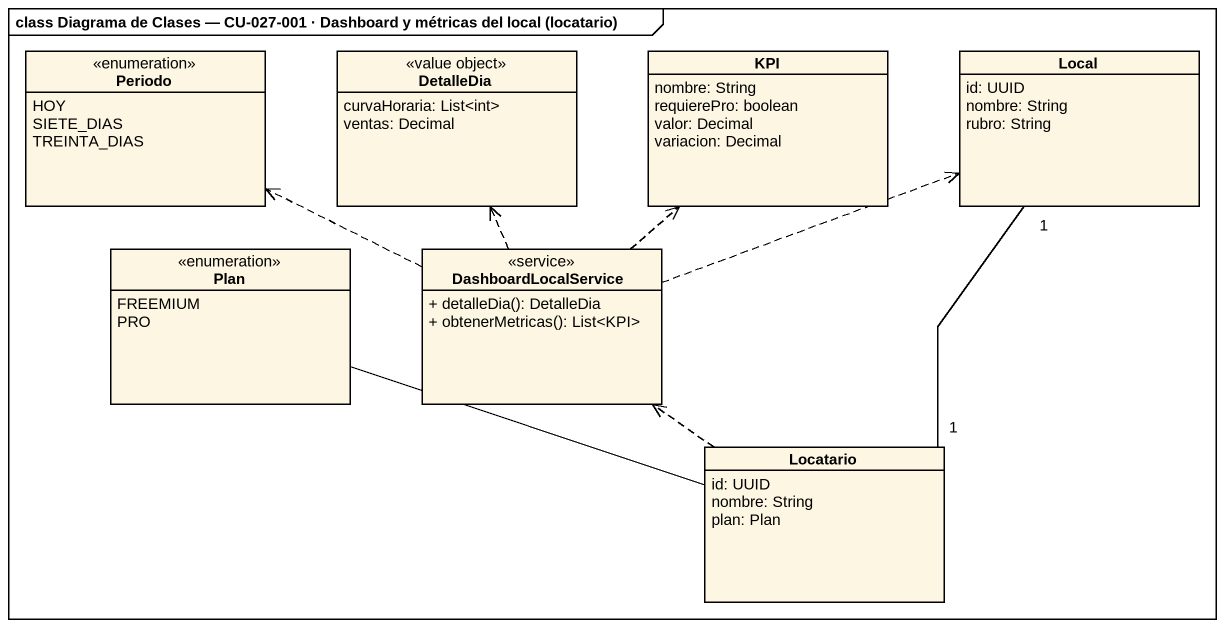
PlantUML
@startuml
mainframe class Diagrama de Clases — CU-027-001 · Dashboard y métricas del local (locatario)
hide circle
hide empty members
skinparam classAttributeIconSize 0
enum Periodo {
  HOY
  SIETE_DIAS
  TREINTA_DIAS
}
class DetalleDia <<value object>> {
  curvaHoraria: List<int>
  ventas: Decimal
}
class KPI {
  nombre: String
  requierePro: boolean
  valor: Decimal
  variacion: Decimal
}
class Local {
  id: UUID
  nombre: String
  rubro: String
}
enum Plan {
  FREEMIUM
  PRO
}
class DashboardLocalService <<service>> {
  + detalleDia(): DetalleDia
  + obtenerMetricas(): List<KPI>
}
class Locatario {
  id: UUID
  nombre: String
  plan: Plan
}
DashboardLocalService .left.> Periodo
DashboardLocalService .up.> DetalleDia
DashboardLocalService .up.> KPI
DashboardLocalService .right.> Local
Locatario "1" -up- "1" Local
Locatario -left- Plan
Locatario .up.> DashboardLocalService
@enduml
